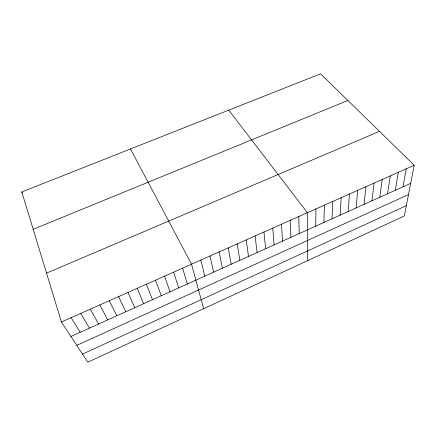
<?xml version="1.0" encoding="UTF-8"?>
<svg xmlns="http://www.w3.org/2000/svg" width="436" height="436" viewBox="0 0 436 436"><rect width="100%" height="100%" fill="white"/><g stroke="black" fill="none" stroke-linecap="round" stroke-linejoin="round"><path stroke-width="0.65" d="M315.719 226.153L315.926 208.926M323.894 222.469L324.395 205.165M332.019 218.807L332.81 201.427M340.096 215.166L341.175 197.71M348.124 211.547L349.492 194.015M356.108 207.956L357.754 190.341M364.044 204.38L365.962 186.695M371.93 200.822L374.126 183.066M379.772 197.29L382.241 179.463M387.566 193.78L390.302 175.882M395.316 190.287L398.319 172.318M403.022 186.815L406.281 168.781M414.2 165.26L404.336 215.984L87.821 362.18L61.427 322.002L21.8 191.949L320.569 73.82L414.2 165.26L61.427 322.002M82.513 354.103L406.341 205.683M76.78 345.367L408.494 194.603M70.926 336.456L410.679 183.365M46.532 273.116L379.483 131.356M33.18 229.292L347.873 100.487M228.737 110.134L307.402 212.714L307.663 260.635M71.117 317.697L80.213 332.27M80.736 313.424L89.445 328.112M21.8 191.949L22.47 193.132M90.301 309.173L98.618 323.981M99.8 304.955L107.73 319.871M130.484 148.976L191.54 264.194L203.634 308.688M109.24 300.758L116.794 315.789M118.619 296.594L125.797 311.729M127.939 292.452L134.746 307.702M137.198 288.338L143.64 303.69M146.398 284.25L152.48 299.706M155.543 280.185L161.266 295.75M164.628 276.151L169.996 291.815M173.653 272.14L178.678 287.902M182.63 268.151L187.306 284.016M200.805 260.079L204.789 276.135M210.005 255.992L213.64 272.151M219.145 251.926L222.436 268.184M228.224 247.893L231.184 264.243M237.249 243.882L239.871 260.33M246.215 239.904L248.509 256.439M255.12 235.941L257.087 252.569M263.971 232.012L265.617 248.727M272.767 228.104L274.097 244.907M281.509 224.218L282.523 241.108M290.196 220.36L290.899 237.337M298.824 216.523L299.221 233.587"/></g></svg>
